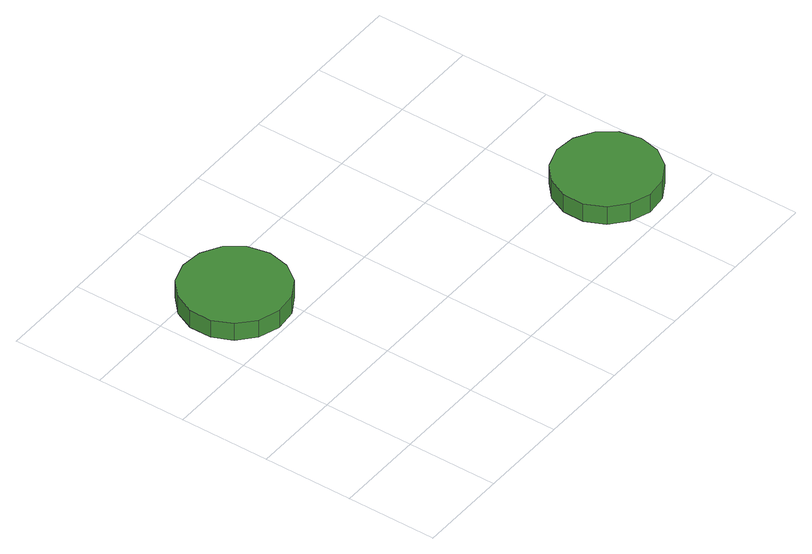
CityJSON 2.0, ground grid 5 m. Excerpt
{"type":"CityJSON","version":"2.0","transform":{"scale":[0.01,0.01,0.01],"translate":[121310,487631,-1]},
"CityObjects":{
"tree1":{"type":"SolitaryVegetationObject","attributes":{"function":"something"},"geometry":[{"type":"MultiSurface","lod":"1","boundaries":[[[0,1,2,3,4,5,6,7,8,9,10,11,12,13,14]],[[15,16,17,18,19,20,21,22,23,24,25,26,27,28,29]],[[0,29,28,1]],[[1,28,27,2]],[[2,27,26,3]],[[3,26,25,4]],[[4,25,24,5]],[[5,24,23,6]],[[6,23,22,7]],[[7,22,21,8]],[[8,21,20,9]],[[9,20,19,10]],[[10,19,18,11]],[[11,18,17,12]],[[12,17,16,13]],[[13,16,15,14]],[[14,15,29,0]]]}]},
"tree2":{"type":"SolitaryVegetationObject","attributes":{"function":"something"},"geometry":[{"type":"MultiSurface","lod":"1","boundaries":[[[30,31,32,33,34,35,36,37,38,39,40,41,42,43,44]],[[45,46,47,48,49,50,51,52,53,54,55,56,57,58,59]],[[30,59,58,31]],[[31,58,57,32]],[[32,57,56,33]],[[33,56,55,34]],[[34,55,54,35]],[[35,54,53,36]],[[36,53,52,37]],[[37,52,51,38]],[[38,51,50,39]],[[39,50,49,40]],[[40,49,48,41]],[[41,48,47,42]],[[42,47,46,43]],[[43,46,45,44]],[[44,45,59,30]]]}]}
},
"vertices":[
[655,1317,182],[630,1436,182],[559,1534,182],[454,1594,182],[334,1607,182],[218,1570,182],[128,1488,182],[79,1378,182],[79,1257,182],[128,1146,182],[218,1065,182],[334,1028,182],[454,1040,182],[559,1101,182],[630,1199,182],[630,1199,75],[559,1101,75],[454,1040,75],[334,1028,75],[218,1065,75],[128,1146,75],[79,1257,75],[79,1378,75],[128,1488,75],[218,1570,75],[334,1607,75],[454,1594,75],[559,1534,75],[630,1436,75],[655,1317,75],
[2405,359,186],[2381,475,186],[2311,570,186],[2209,629,186],[2092,642,186],[1979,605,186],[1892,526,186],[1843,418,186],[1843,300,186],[1892,193,186],[1979,114,186],[2092,77,186],[2209,89,186],[2311,148,186],[2381,244,186],[2381,244,74],[2311,148,74],[2209,89,74],[2092,77,74],[1979,114,74],[1892,193,74],[1843,300,74],[1843,418,74],[1892,526,74],[1979,605,74],[2092,642,74],[2209,629,74],[2311,570,74],[2381,475,74],[2405,359,74]
]}
